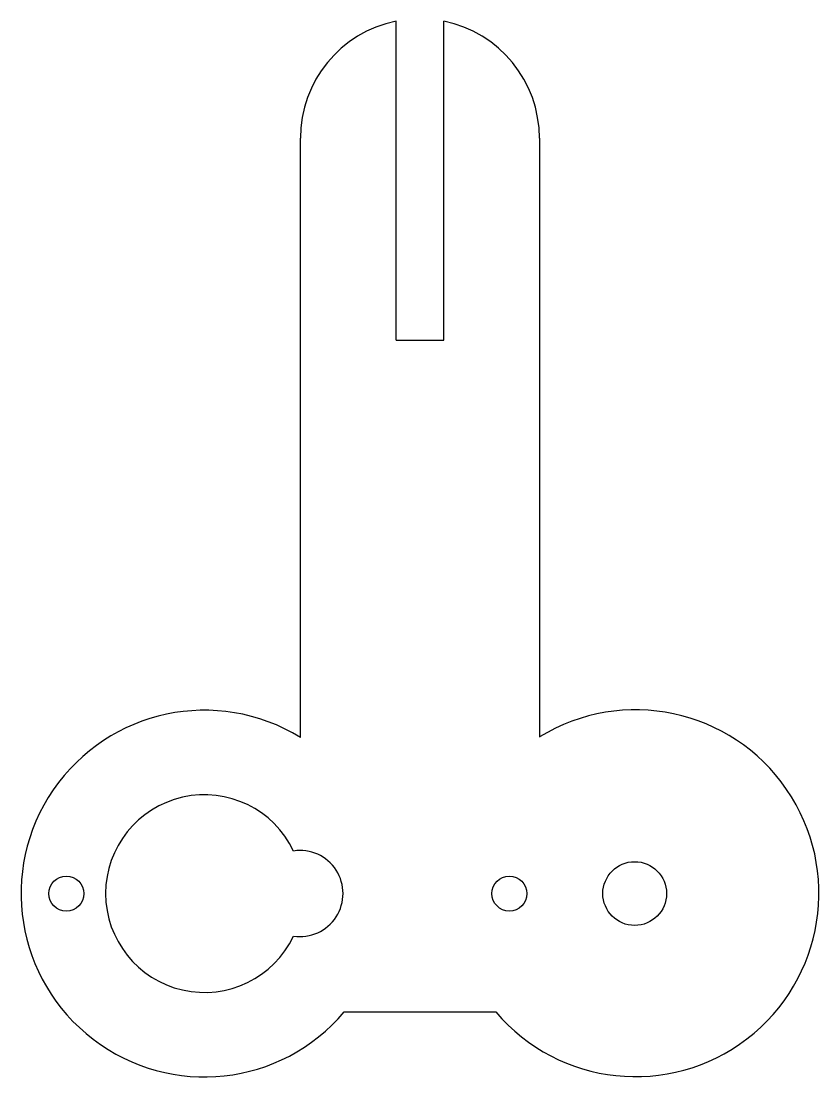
# Model space of a CAD drawing. Header units: millimetres. Extents: x 3.5 to 53.5, y 34.8 to 101.1.
import ezdxf

# ---------------------------------------------------------------- set-up
doc = ezdxf.new("R2010")
doc.units = ezdxf.units.MM

msp = doc.modelspace()

# ---------------------------------------------------------------- linework, layer by layer
at = {"color": 7, "linetype": 'Continuous'}
for p, q in [((27.01, 101.053), (27.01, 101.062)), ((27.01, 81.053), (27.01, 101.053)), ((30.01, 101.053), (30.01, 101.062)), ((30.01, 81.053), (30.01, 101.053)), ((21.01, 56.129), (21.01, 93.714)), ((36.01, 93.714), (36.01, 56.158)), ((27.01, 81.053), (30.01, 81.053)), ((21.01, 56.129), (21.01, 56.128)), ((21.01, 56.128), (21.01, 56.127)), ((36.01, 56.158), (36.01, 56.153)), ((23.766, 38.906), (33.206, 38.906)), ((33.206, 38.906), (33.265, 38.906))]:
    msp.add_line(p, q, dxfattribs=at)
at = {"color": 7, "linetype": 'Continuous', "lineweight": 25}
for p, q in [((27.01, 81.053), (27.01, 101.062)), ((30.01, 81.053), (30.01, 101.062)), ((21.01, 56.128), (21.01, 93.714)), ((36.01, 93.714), (36.01, 56.155)), ((27.01, 81.053), (30.01, 81.053)), ((23.766, 38.906), (33.265, 38.906))]:
    msp.add_line(p, q, dxfattribs=at)
for centre, radius in [((41.986, 46.333), 2), ((6.326, 46.333), 1.1), ((34.126, 46.333), 1.1)]:
    msp.add_circle(centre, radius, dxfattribs=at)
at = {"color": 7, "linetype": 'Continuous'}
for centre in [(6.326, 46.333), (34.126, 46.333)]:
    msp.add_circle(centre, 1.1, dxfattribs=at)
for centre, radius, start, end in [((28.51, 93.714), 7.5, 101.53696, 180), ((28.51, 93.714), 7.5, 0, 78.46304), ((14.986, 46.332), 11.5, 58.4108, 319.77457), ((42.036, 46.353), 11.506, 220.33203, 121.58072), ((14.986, 46.333), 6.2, 25.50419, 334.49581), ((20.986, 46.333), 2.7, 261.39096, 98.60904)]:
    msp.add_arc(centre, radius, start, end, dxfattribs=at)
at = {"color": 7, "linetype": 'Continuous', "lineweight": 25}
for centre, radius, start, end in [((28.51, 93.714), 7.5, 101.53697, 179.99998), ((28.51, 93.714), 7.5, 0, 78.46304), ((14.986, 46.332), 11.5, 58.4108, 319.77457), ((42.036, 46.353), 11.506, 220.33203, 121.58072), ((14.986, 46.333), 6.2, 25.50419, 334.49581), ((20.986, 46.333), 2.7, 261.39096, 98.60904)]:
    msp.add_arc(centre, radius, start, end, dxfattribs=at)

doc.saveas('drawing.dxf')
